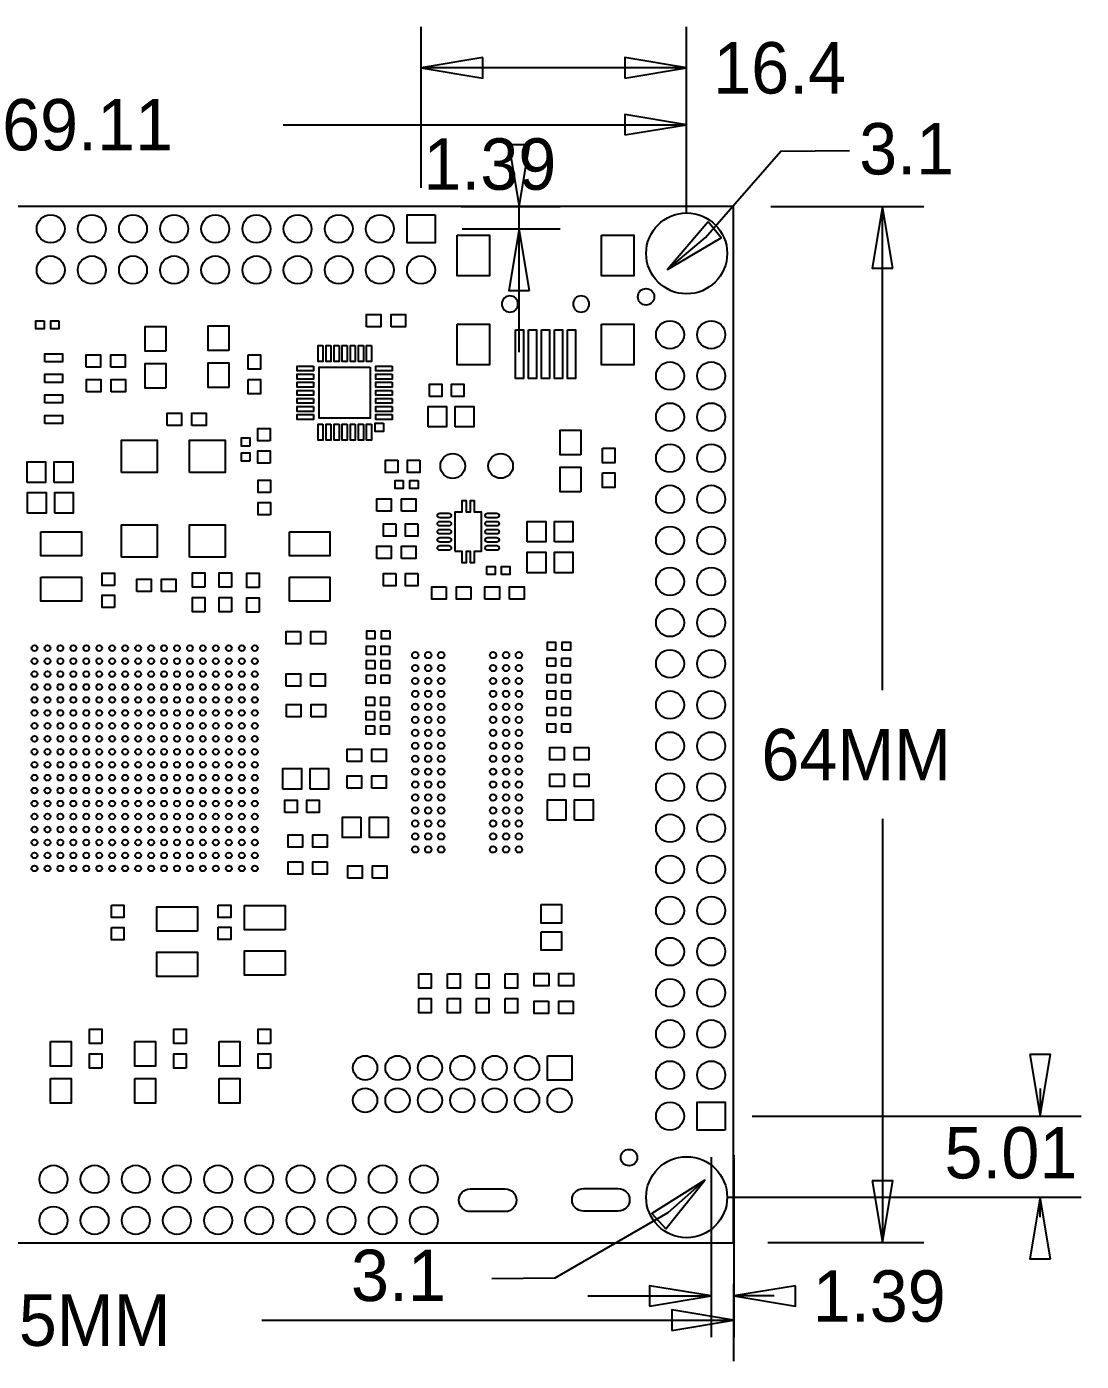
# Model space of a CAD drawing. Extents: x -192 to 44, y -199 to 2.
# Drawn here: x -127.6 to -62.5, y -192 to -109.6 of the extents above; entities that cross this region are included whole.
import ezdxf

# ---------------------------------------------------------------- set-up
doc = ezdxf.new("R2010")
doc.units = 0
doc.layers.add('1', color=6, linetype='CONTINUOUS')

msp = doc.modelspace()

# ---------------------------------------------------------------- linework, layer by layer
at = {"layer": '1'}
for points in [[(-103.24084, -119.54002), (-103.24084, -109.59592)], [(-86.8426, -121.0564), (-86.8426, -109.59592)], [(-86.8426, -112.13592), (-103.24084, -112.13592)], [(-87.58047, -112.13592), (-86.8426, -112.13592)], [(-86.8426, -121.0564), (-86.8426, -113.10874)], [(-111.75365, -115.64874), (-86.8426, -115.64874)], [(-88.033606, -124.58827), (-85.67928, -122.61342), (-81.02092, -117.27942), (-76.7842, -117.24894)], [(-100.76942, -120.70588), (-94.64294, -120.70588)], [(-97.18294, -122.04827), (-97.18294, -120.70588)], [(-81.64068, -120.70588), (-72.20712, -120.70588)], [(-74.74712, -150.58009), (-74.74712, -120.70588)], [(-100.70084, -122.08002), (-94.64294, -122.08002)], [(-97.18294, -129.70002), (-97.18294, -122.08002)], [(-74.74712, -158.51759), (-74.74712, -184.6961)], [(-65.02146, -175.17491), (-65.02146, -176.88306)], [(-82.78876, -176.88306), (-62.48146, -176.88306)], [(-85.32876, -179.42306), (-85.32876, -190.53048)], [(-83.93684, -179.2986), (-83.93684, -190.53048)], [(-85.71484, -180.826156), (-88.00084, -182.86222), (-94.98076, -186.8932), (-98.8695, -186.92368)], [(-84.3026, -181.8894), (-62.48146, -181.8894)], [(-65.02146, -183.11241), (-65.02146, -181.8894)], [(-81.83626, -184.6961), (-72.20712, -184.6961)], [(-83.95208, -187.2361), (-83.95208, -192.024)], [(-92.94876, -187.99048), (-85.32876, -187.99048)], [(-81.43367, -187.99048), (-83.93684, -187.99048)], [(-113.06937, -189.484), (-83.95208, -189.484)]]:
    msp.add_lwpolyline(points, dxfattribs=at)
for points in [[(-99.43084, -111.50092), (-103.24084, -112.13592), (-99.43084, -112.77092)], [(-90.6526, -112.77092), (-86.8426, -112.13592), (-90.6526, -111.50092)], [(-90.6526, -116.28374), (-86.8426, -115.64874), (-90.6526, -115.01374)], [(-97.81794, -116.89588), (-97.18294, -120.70588), (-96.54794, -116.89588)], [(-158.9532, -184.7088), (-83.953096, -184.7088), (-83.953096, -120.708674), (-158.9532, -120.708674)], [(-74.11212, -124.51588), (-74.74712, -120.70588), (-75.38212, -124.51588)], [(-102.37724, -121.21642), (-102.37724, -122.94362), (-104.10444, -122.94362), (-104.10444, -121.21642)], [(-85.522562, -121.6533), (-88.033606, -124.58827), (-84.70646, -122.62612)], [(-101.004878, -122.473339), (-99.004882, -122.473339), (-99.004882, -124.973461), (-101.004878, -124.973461)], [(-96.54794, -125.89002), (-97.18294, -122.08002), (-97.81794, -125.89002)], [(-92.104718, -122.473339), (-90.104722, -122.473339), (-90.104722, -124.973461), (-92.104718, -124.973461)], [(-126.50724, -127.75692), (-126.50724, -128.26492), (-127.01524, -128.26492), (-127.01524, -127.75692)], [(-125.59284, -127.75692), (-125.59284, -128.26492), (-126.10084, -128.26492), (-126.10084, -127.75692)], [(-106.6165, -128.139444), (-106.6165, -127.377444), (-105.7275, -127.377444), (-105.7275, -128.139444)], [(-105.0925, -128.139444), (-105.0925, -127.377444), (-104.2035, -127.377444), (-104.2035, -128.139444)], [(-118.999, -129.6289), (-120.269, -129.6289), (-120.269, -128.1049), (-118.999, -128.1049)], [(-115.1128, -129.6035), (-116.3828, -129.6035), (-116.3828, -128.0795), (-115.1128, -128.0795)], [(-101.004878, -127.973455), (-99.004882, -127.973455), (-99.004882, -130.473577), (-101.004878, -130.473577)], [(-97.404809, -128.323467), (-96.904683, -128.323467), (-96.904683, -131.323461), (-97.404809, -131.323461)], [(-96.604963, -128.323467), (-96.104837, -128.323467), (-96.104837, -131.323461), (-96.604963, -131.323461)], [(-95.804863, -128.323467), (-95.304737, -128.323467), (-95.304737, -131.323461), (-95.804863, -131.323461)], [(-95.004763, -128.323467), (-94.504637, -128.323467), (-94.504637, -131.323461), (-95.004763, -131.323461)], [(-94.204917, -128.323467), (-93.704791, -128.323467), (-93.704791, -131.323461), (-94.204917, -131.323461)], [(-92.104718, -127.973455), (-90.104722, -127.973455), (-90.104722, -130.473577), (-92.104718, -130.473577)], [(-109.300137, -129.276983), (-109.300137, -130.276981), (-109.600111, -130.276981), (-109.600111, -129.276983)], [(-108.800011, -129.276983), (-108.800011, -130.276981), (-109.099985, -130.276981), (-109.099985, -129.276983)], [(-108.300139, -129.276983), (-108.300139, -130.276981), (-108.600113, -130.276981), (-108.600113, -129.276983)], [(-107.800013, -129.276983), (-107.800013, -130.276981), (-108.099987, -130.276981), (-108.099987, -129.276983)], [(-107.299887, -129.276983), (-107.299887, -130.276981), (-107.599861, -130.276981), (-107.599861, -129.276983)], [(-106.800015, -129.276983), (-106.800015, -130.276981), (-107.099989, -130.276981), (-107.099989, -129.276983)], [(-106.299889, -129.276983), (-106.299889, -130.276981), (-106.599863, -130.276981), (-106.599863, -129.276983)], [(-126.467235, -130.295396), (-126.467235, -129.795524), (-125.367161, -129.795524), (-125.367161, -130.295396)], [(-123.91136, -130.615944), (-123.91136, -129.853944), (-123.02236, -129.853944), (-123.02236, -130.615944)], [(-122.38736, -130.615944), (-122.38736, -129.853944), (-121.49836, -129.853944), (-121.49836, -130.615944)], [(-113.919, -129.8575), (-113.157, -129.8575), (-113.157, -130.7465), (-113.919, -130.7465)], [(-118.999, -131.9149), (-120.269, -131.9149), (-120.269, -130.3909), (-118.999, -130.3909)], [(-115.1128, -131.8895), (-116.3828, -131.8895), (-116.3828, -130.3655), (-115.1128, -130.3655)], [(-109.880019, -130.556889), (-109.880019, -130.856863), (-110.880017, -130.856863), (-110.880017, -130.556889)], [(-109.880019, -131.057015), (-109.880019, -131.356989), (-110.880017, -131.356989), (-110.880017, -131.057015)], [(-106.374946, -130.631946), (-106.374946, -133.782054), (-109.525054, -133.782054), (-109.525054, -130.631946)], [(-105.019983, -130.556889), (-105.019983, -130.856863), (-106.019981, -130.856863), (-106.019981, -130.556889)], [(-105.019983, -131.057015), (-105.019983, -131.356989), (-106.019981, -131.356989), (-106.019981, -131.057015)], [(-126.467235, -131.565396), (-126.467235, -131.065524), (-125.367161, -131.065524), (-125.367161, -131.565396)], [(-123.89866, -132.142484), (-123.89866, -131.380484), (-123.00966, -131.380484), (-123.00966, -132.142484)], [(-122.37466, -132.142484), (-122.37466, -131.380484), (-121.48566, -131.380484), (-121.48566, -132.142484)], [(-113.919, -131.3815), (-113.157, -131.3815), (-113.157, -132.2705), (-113.919, -132.2705)], [(-109.880019, -131.556887), (-109.880019, -131.856861), (-110.880017, -131.856861), (-110.880017, -131.556887)], [(-105.019983, -131.556887), (-105.019983, -131.856861), (-106.019981, -131.856861), (-106.019981, -131.556887)], [(-102.72522, -132.43814), (-102.72522, -131.67614), (-101.96322, -131.67614), (-101.96322, -132.43814)], [(-101.35362, -132.43814), (-101.35362, -131.67614), (-100.59162, -131.67614), (-100.59162, -132.43814)], [(-126.467235, -132.835396), (-126.467235, -132.335524), (-125.367161, -132.335524), (-125.367161, -132.835396)], [(-109.880019, -132.057013), (-109.880019, -132.356987), (-110.880017, -132.356987), (-110.880017, -132.057013)], [(-109.880019, -132.557139), (-109.880019, -132.857113), (-110.880017, -132.857113), (-110.880017, -132.557139)], [(-105.019983, -132.057013), (-105.019983, -132.356987), (-106.019981, -132.356987), (-106.019981, -132.057013)], [(-105.019983, -132.557139), (-105.019983, -132.857113), (-106.019981, -132.857113), (-106.019981, -132.557139)], [(-118.90756, -134.22122), (-118.90756, -133.45922), (-118.01856, -133.45922), (-118.01856, -134.22122)], [(-117.38356, -134.22122), (-117.38356, -133.45922), (-116.49456, -133.45922), (-116.49456, -134.22122)], [(-109.880019, -133.057011), (-109.880019, -133.356985), (-110.880017, -133.356985), (-110.880017, -133.057011)], [(-105.019983, -133.057011), (-105.019983, -133.356985), (-106.019981, -133.356985), (-106.019981, -133.057011)], [(-102.80142, -134.31774), (-102.80142, -133.04774), (-101.65842, -133.04774), (-101.65842, -134.31774)], [(-101.12502, -134.31774), (-101.12502, -133.04774), (-99.98202, -133.04774), (-99.98202, -134.31774)], [(-126.467235, -134.105396), (-126.467235, -133.605524), (-125.367161, -133.605524), (-125.367161, -134.105396)], [(-109.880019, -133.557137), (-109.880019, -133.857111), (-110.880017, -133.857111), (-110.880017, -133.557137)], [(-109.300137, -134.137019), (-109.300137, -135.137017), (-109.600111, -135.137017), (-109.600111, -134.137019)], [(-108.800011, -134.137019), (-108.800011, -135.137017), (-109.099985, -135.137017), (-109.099985, -134.137019)], [(-108.300139, -134.137019), (-108.300139, -135.137017), (-108.600113, -135.137017), (-108.600113, -134.137019)], [(-107.800013, -134.137019), (-107.800013, -135.137017), (-108.099987, -135.137017), (-108.099987, -134.137019)], [(-107.299887, -134.137019), (-107.299887, -135.137017), (-107.599861, -135.137017), (-107.599861, -134.137019)], [(-106.800015, -134.137019), (-106.800015, -135.137017), (-107.099989, -135.137017), (-107.099989, -134.137019)], [(-106.299889, -134.137019), (-106.299889, -135.137017), (-106.599863, -135.137017), (-106.599863, -134.137019)], [(-105.5624, -134.0866), (-105.5624, -134.5946), (-106.0704, -134.5946), (-106.0704, -134.0866)], [(-105.019983, -133.557137), (-105.019983, -133.857111), (-106.019981, -133.857111), (-106.019981, -133.557137)], [(-121.727087, -137.126218), (-121.727087, -135.126222), (-119.527193, -135.126222), (-119.527193, -137.126218)], [(-117.527197, -137.126218), (-117.527197, -135.126222), (-115.327303, -135.126222), (-115.327303, -137.126218)], [(-113.80724, -135.50646), (-114.31524, -135.50646), (-114.31524, -134.99846), (-113.80724, -134.99846)], [(-112.55756, -135.1788), (-113.31956, -135.1788), (-113.31956, -134.4168), (-112.55756, -134.4168)], [(-93.37802, -136.0424), (-94.64802, -136.0424), (-94.64802, -134.5184), (-93.37802, -134.5184)], [(-113.80724, -136.42086), (-114.31524, -136.42086), (-114.31524, -135.91286), (-113.80724, -135.91286)], [(-112.55756, -136.5504), (-113.31956, -136.5504), (-113.31956, -135.7884), (-112.55756, -135.7884)], [(-92.03182, -135.636), (-91.26982, -135.636), (-91.26982, -136.525), (-92.03182, -136.525)], [(-127.559816, -137.746994), (-127.559816, -136.476994), (-126.416816, -136.476994), (-126.416816, -137.746994)], [(-125.883416, -137.746994), (-125.883416, -136.476994), (-124.740416, -136.476994), (-124.740416, -137.746994)], [(-104.67594, -136.3726), (-104.67594, -137.1346), (-105.43794, -137.1346), (-105.43794, -136.3726)], [(-103.30434, -136.3726), (-103.30434, -137.1346), (-104.06634, -137.1346), (-104.06634, -136.3726)], [(-93.37802, -138.3284), (-94.64802, -138.3284), (-94.64802, -136.8044), (-93.37802, -136.8044)], [(-112.53216, -138.3665), (-113.29416, -138.3665), (-113.29416, -137.6045), (-112.53216, -137.6045)], [(-104.33304, -137.6172), (-104.33304, -138.1252), (-104.84104, -138.1252), (-104.84104, -137.6172)], [(-103.41864, -137.6172), (-103.41864, -138.1252), (-103.92664, -138.1252), (-103.92664, -137.6172)], [(-92.03182, -137.16), (-91.26982, -137.16), (-91.26982, -138.049), (-92.03182, -138.049)], [(-127.531876, -139.644374), (-127.531876, -138.374374), (-126.388876, -138.374374), (-126.388876, -139.644374)], [(-125.855476, -139.644374), (-125.855476, -138.374374), (-124.712476, -138.374374), (-124.712476, -139.644374)], [(-112.53216, -139.7381), (-113.29416, -139.7381), (-113.29416, -138.9761), (-112.53216, -138.9761)], [(-105.97134, -139.518644), (-105.97134, -138.756644), (-105.08234, -138.756644), (-105.08234, -139.518644)], [(-104.44734, -139.518644), (-104.44734, -138.756644), (-103.55834, -138.756644), (-103.55834, -139.518644)], [(-101.149404, -141.987778), (-100.714302, -141.987778), (-100.714302, -142.687802), (-100.434394, -142.687802), (-100.434394, -141.987778), (-100.21443, -141.987778), (-100.21443, -142.687802), (-99.934522, -142.687802), (-99.934522, -141.987778), (-99.49942, -141.987778), (-99.49942, -139.587986), (-99.934522, -139.587986), (-99.934522, -138.887962), (-100.21443, -138.887962), (-100.21443, -139.587986), (-100.434394, -139.587986), (-100.434394, -138.887962), (-100.714302, -138.887962), (-100.714302, -139.587986), (-101.149404, -139.587986)], [(-126.703201, -140.78585), (-124.203079, -140.78585), (-124.203079, -142.285974), (-126.703201, -142.285974)], [(-121.727087, -142.366238), (-121.727087, -140.366242), (-119.527193, -140.366242), (-119.527193, -142.366238)], [(-117.527197, -142.366238), (-117.527197, -140.366242), (-115.327303, -140.366242), (-115.327303, -142.366238)], [(-111.361601, -140.78585), (-108.861479, -140.78585), (-108.861479, -142.285974), (-111.361601, -142.285974)], [(-104.80294, -140.3096), (-104.80294, -141.0716), (-105.56494, -141.0716), (-105.56494, -140.3096)], [(-103.43134, -140.3096), (-103.43134, -141.0716), (-104.19334, -141.0716), (-104.19334, -140.3096)], [(-96.68002, -141.41958), (-96.68002, -140.14958), (-95.53702, -140.14958), (-95.53702, -141.41958)], [(-95.00362, -141.41958), (-95.00362, -140.14958), (-93.86062, -140.14958), (-93.86062, -141.41958)], [(-105.97134, -142.439644), (-105.97134, -141.677644), (-105.08234, -141.677644), (-105.08234, -142.439644)], [(-104.44734, -142.439644), (-104.44734, -141.677644), (-103.55834, -141.677644), (-103.55834, -142.439644)], [(-96.68002, -143.32458), (-96.68002, -142.05458), (-95.53702, -142.05458), (-95.53702, -143.32458)], [(-95.00362, -143.32458), (-95.00362, -142.05458), (-93.86062, -142.05458), (-93.86062, -143.32458)], [(-122.15876, -144.10182), (-122.92076, -144.10182), (-122.92076, -143.33982), (-122.15876, -143.33982)], [(-116.589556, -144.2085), (-117.351556, -144.2085), (-117.351556, -143.3195), (-116.589556, -143.3195)], [(-114.938556, -144.2085), (-115.700556, -144.2085), (-115.700556, -143.3195), (-114.938556, -143.3195)], [(-113.229136, -144.2339), (-113.991136, -144.2339), (-113.991136, -143.3449), (-113.229136, -143.3449)], [(-104.80294, -143.3576), (-104.80294, -144.1196), (-105.56494, -144.1196), (-105.56494, -143.3576)], [(-103.43134, -143.3576), (-103.43134, -144.1196), (-104.19334, -144.1196), (-104.19334, -143.3576)], [(-99.17938, -143.4338), (-99.17938, -142.9258), (-98.67138, -142.9258), (-98.67138, -143.4338)], [(-98.26498, -143.4338), (-98.26498, -142.9258), (-97.75698, -142.9258), (-97.75698, -143.4338)], [(-126.703201, -143.585946), (-124.203079, -143.585946), (-124.203079, -145.08607), (-126.703201, -145.08607)], [(-120.7897, -144.471644), (-120.7897, -143.709644), (-119.9007, -143.709644), (-119.9007, -144.471644)], [(-119.2657, -144.471644), (-119.2657, -143.709644), (-118.3767, -143.709644), (-118.3767, -144.471644)], [(-111.361601, -143.585946), (-108.861479, -143.585946), (-108.861479, -145.08607), (-111.361601, -145.08607)], [(-101.6889, -144.194276), (-101.6889, -144.956276), (-102.5779, -144.956276), (-102.5779, -144.194276)], [(-100.1649, -144.194276), (-100.1649, -144.956276), (-101.0539, -144.956276), (-101.0539, -144.194276)], [(-99.29368, -144.954244), (-99.29368, -144.192244), (-98.40468, -144.192244), (-98.40468, -144.954244)], [(-97.76968, -144.954244), (-97.76968, -144.192244), (-96.88068, -144.192244), (-96.88068, -144.954244)], [(-122.15876, -145.47342), (-122.92076, -145.47342), (-122.92076, -144.71142), (-122.15876, -144.71142)], [(-116.589556, -145.7325), (-117.351556, -145.7325), (-117.351556, -144.8435), (-116.589556, -144.8435)], [(-114.938556, -145.7325), (-115.700556, -145.7325), (-115.700556, -144.8435), (-114.938556, -144.8435)], [(-113.229136, -145.7579), (-113.991136, -145.7579), (-113.991136, -144.8689), (-113.229136, -144.8689)], [(-110.67034, -146.955256), (-110.67034, -147.717256), (-111.55934, -147.717256), (-111.55934, -146.955256)], [(-109.14634, -146.955256), (-109.14634, -147.717256), (-110.03534, -147.717256), (-110.03534, -146.955256)], [(-106.08564, -146.90344), (-106.08564, -147.41144), (-106.59364, -147.41144), (-106.59364, -146.90344)], [(-105.17124, -146.90344), (-105.17124, -147.41144), (-105.67924, -147.41144), (-105.67924, -146.90344)], [(-106.10088, -147.86102), (-106.10088, -148.36902), (-106.60888, -148.36902), (-106.60888, -147.86102)], [(-105.18648, -147.86102), (-105.18648, -148.36902), (-105.69448, -148.36902), (-105.69448, -147.86102)], [(-95.44304, -148.11248), (-95.44304, -147.60448), (-94.93504, -147.60448), (-94.93504, -148.11248)], [(-94.52864, -148.11248), (-94.52864, -147.60448), (-94.02064, -147.60448), (-94.02064, -148.11248)], [(-106.10088, -148.75002), (-106.10088, -149.25802), (-106.60888, -149.25802), (-106.60888, -148.75002)], [(-105.18648, -148.75002), (-105.18648, -149.25802), (-105.69448, -149.25802), (-105.69448, -148.75002)], [(-95.4532, -149.098), (-95.4532, -148.59), (-94.9452, -148.59), (-94.9452, -149.098)], [(-94.5388, -149.098), (-94.5388, -148.59), (-94.0308, -148.59), (-94.0308, -149.098)], [(-111.57458, -150.328884), (-111.57458, -149.566884), (-110.68558, -149.566884), (-110.68558, -150.328884)], [(-110.05058, -150.328884), (-110.05058, -149.566884), (-109.16158, -149.566884), (-109.16158, -150.328884)], [(-106.10088, -149.63902), (-106.10088, -150.14702), (-106.60888, -150.14702), (-106.60888, -149.63902)], [(-105.18648, -149.63902), (-105.18648, -150.14702), (-105.69448, -150.14702), (-105.69448, -149.63902)], [(-95.4532, -150.114), (-95.4532, -149.606), (-94.9452, -149.606), (-94.9452, -150.114)], [(-94.5388, -150.114), (-94.5388, -149.606), (-94.0308, -149.606), (-94.0308, -150.114)], [(-95.4532, -151.13), (-95.4532, -150.622), (-94.9452, -150.622), (-94.9452, -151.13)], [(-94.5388, -151.13), (-94.5388, -150.622), (-94.0308, -150.622), (-94.0308, -151.13)], [(-111.55426, -152.226264), (-111.55426, -151.464264), (-110.66526, -151.464264), (-110.66526, -152.226264)], [(-110.03026, -152.226264), (-110.03026, -151.464264), (-109.14126, -151.464264), (-109.14126, -152.226264)], [(-106.1212, -151.003), (-106.1212, -151.511), (-106.6292, -151.511), (-106.6292, -151.003)], [(-105.2068, -151.003), (-105.2068, -151.511), (-105.7148, -151.511), (-105.7148, -151.003)], [(-95.4532, -152.146), (-95.4532, -151.638), (-94.9452, -151.638), (-94.9452, -152.146)], [(-94.5388, -152.146), (-94.5388, -151.638), (-94.0308, -151.638), (-94.0308, -152.146)], [(-106.1212, -151.892), (-106.1212, -152.4), (-106.6292, -152.4), (-106.6292, -151.892)], [(-105.2068, -151.892), (-105.2068, -152.4), (-105.7148, -152.4), (-105.7148, -151.892)], [(-106.1212, -152.781), (-106.1212, -153.289), (-106.6292, -153.289), (-106.6292, -152.781)], [(-105.2068, -152.781), (-105.2068, -153.289), (-105.7148, -153.289), (-105.7148, -152.781)], [(-95.4532, -153.162), (-95.4532, -152.654), (-94.9452, -152.654), (-94.9452, -153.162)], [(-94.5388, -153.162), (-94.5388, -152.654), (-94.0308, -152.654), (-94.0308, -153.162)], [(-94.39656, -154.115516), (-94.39656, -154.877516), (-95.28556, -154.877516), (-95.28556, -154.115516)], [(-92.87256, -154.115516), (-92.87256, -154.877516), (-93.76156, -154.877516), (-93.76156, -154.115516)], [(-107.80268, -154.982164), (-107.80268, -154.220164), (-106.91368, -154.220164), (-106.91368, -154.982164)], [(-106.27868, -154.982164), (-106.27868, -154.220164), (-105.38968, -154.220164), (-105.38968, -154.982164)], [(-111.76762, -156.6799), (-111.76762, -155.4099), (-110.62462, -155.4099), (-110.62462, -156.6799)], [(-110.09122, -156.6799), (-110.09122, -155.4099), (-108.94822, -155.4099), (-108.94822, -156.6799)], [(-94.39656, -155.766516), (-94.39656, -156.528516), (-95.28556, -156.528516), (-95.28556, -155.766516)], [(-92.87256, -155.766516), (-92.87256, -156.528516), (-93.76156, -156.528516), (-93.76156, -155.766516)], [(-107.80268, -156.633164), (-107.80268, -155.871164), (-106.91368, -155.871164), (-106.91368, -156.633164)], [(-106.27868, -156.633164), (-106.27868, -155.871164), (-105.38968, -155.871164), (-105.38968, -156.633164)], [(-111.65332, -158.12008), (-111.65332, -157.35808), (-110.89132, -157.35808), (-110.89132, -158.12008)], [(-110.28172, -158.12008), (-110.28172, -157.35808), (-109.51972, -157.35808), (-109.51972, -158.12008)], [(-95.4405, -158.60776), (-95.4405, -157.33776), (-94.2975, -157.33776), (-94.2975, -158.60776)], [(-93.7641, -158.60776), (-93.7641, -157.33776), (-92.6211, -157.33776), (-92.6211, -158.60776)], [(-106.95178, -158.40964), (-106.95178, -159.67964), (-108.09478, -159.67964), (-108.09478, -158.40964)], [(-105.27538, -158.40964), (-105.27538, -159.67964), (-106.41838, -159.67964), (-106.41838, -158.40964)], [(-110.5535, -159.515556), (-110.5535, -160.277556), (-111.4425, -160.277556), (-111.4425, -159.515556)], [(-109.0295, -159.515556), (-109.0295, -160.277556), (-109.9185, -160.277556), (-109.9185, -159.515556)], [(-110.5535, -161.166556), (-110.5535, -161.928556), (-111.4425, -161.928556), (-111.4425, -161.166556)], [(-109.0295, -161.166556), (-109.0295, -161.928556), (-109.9185, -161.928556), (-109.9185, -161.166556)], [(-107.7595, -162.175444), (-107.7595, -161.413444), (-106.8705, -161.413444), (-106.8705, -162.175444)], [(-106.2355, -162.175444), (-106.2355, -161.413444), (-105.3465, -161.413444), (-105.3465, -162.175444)], [(-122.35688, -163.86048), (-121.59488, -163.86048), (-121.59488, -164.62248), (-122.35688, -164.62248)], [(-117.040279, -165.448234), (-119.540401, -165.448234), (-119.540401, -163.94811), (-117.040279, -163.94811)], [(-115.75288, -163.84524), (-114.99088, -163.84524), (-114.99088, -164.60724), (-115.75288, -164.60724)], [(-111.627539, -165.379654), (-114.127661, -165.379654), (-114.127661, -163.87953), (-111.627539, -163.87953)], [(-95.8342, -163.81984), (-94.5642, -163.81984), (-94.5642, -164.96284), (-95.8342, -164.96284)], [(-122.35688, -165.23208), (-121.59488, -165.23208), (-121.59488, -165.99408), (-122.35688, -165.99408)], [(-115.75288, -165.21684), (-114.99088, -165.21684), (-114.99088, -165.97884), (-115.75288, -165.97884)], [(-95.8342, -165.49624), (-94.5642, -165.49624), (-94.5642, -166.63924), (-95.8342, -166.63924)], [(-117.040279, -168.24833), (-119.540401, -168.24833), (-119.540401, -166.748206), (-117.040279, -166.748206)], [(-111.627539, -168.17975), (-114.127661, -168.17975), (-114.127661, -166.679626), (-111.627539, -166.679626)], [(-103.374444, -168.0845), (-102.612444, -168.0845), (-102.612444, -168.9735), (-103.374444, -168.9735)], [(-101.596444, -168.0845), (-100.834444, -168.0845), (-100.834444, -168.9735), (-101.596444, -168.9735)], [(-99.818444, -168.0845), (-99.056444, -168.0845), (-99.056444, -168.9735), (-99.818444, -168.9735)], [(-98.040444, -168.0845), (-97.278444, -168.0845), (-97.278444, -168.9735), (-98.040444, -168.9735)], [(-95.35922, -168.067736), (-95.35922, -168.829736), (-96.24822, -168.829736), (-96.24822, -168.067736)], [(-93.83522, -168.067736), (-93.83522, -168.829736), (-94.72422, -168.829736), (-94.72422, -168.067736)], [(-103.374444, -169.6085), (-102.612444, -169.6085), (-102.612444, -170.4975), (-103.374444, -170.4975)], [(-101.596444, -169.6085), (-100.834444, -169.6085), (-100.834444, -170.4975), (-101.596444, -170.4975)], [(-99.818444, -169.6085), (-99.056444, -169.6085), (-99.056444, -170.4975), (-99.818444, -170.4975)], [(-98.040444, -169.6085), (-97.278444, -169.6085), (-97.278444, -170.4975), (-98.040444, -170.4975)], [(-95.369126, -169.782236), (-95.369126, -170.544236), (-96.258126, -170.544236), (-96.258126, -169.782236)], [(-93.845126, -169.782236), (-93.845126, -170.544236), (-94.734126, -170.544236), (-94.734126, -169.782236)], [(-122.939556, -172.4025), (-123.701556, -172.4025), (-123.701556, -171.5135), (-122.939556, -171.5135)], [(-117.732556, -172.4025), (-118.494556, -172.4025), (-118.494556, -171.5135), (-117.732556, -171.5135)], [(-112.525556, -172.4025), (-113.287556, -172.4025), (-113.287556, -171.5135), (-112.525556, -171.5135)], [(-126.111, -172.2755), (-124.841, -172.2755), (-124.841, -173.7995), (-126.111, -173.7995)], [(-122.939556, -173.9265), (-123.701556, -173.9265), (-123.701556, -173.0375), (-122.939556, -173.0375)], [(-120.904, -172.2755), (-119.634, -172.2755), (-119.634, -173.7995), (-120.904, -173.7995)], [(-117.732556, -173.9265), (-118.494556, -173.9265), (-118.494556, -173.0375), (-117.732556, -173.0375)], [(-115.697, -172.2755), (-114.427, -172.2755), (-114.427, -173.7995), (-115.697, -173.7995)], [(-112.525556, -173.9265), (-113.287556, -173.9265), (-113.287556, -173.0375), (-112.525556, -173.0375)], [(-65.65646, -173.07306), (-65.02146, -176.88306), (-64.38646, -173.07306)], [(-95.441262, -173.151038), (-93.941138, -173.151038), (-93.941138, -174.651162), (-95.441262, -174.651162)], [(-126.111, -174.5615), (-124.841, -174.5615), (-124.841, -176.0855), (-126.111, -176.0855)], [(-120.904, -174.5615), (-119.634, -174.5615), (-119.634, -176.0855), (-120.904, -176.0855)], [(-115.697, -174.5615), (-114.427, -174.5615), (-114.427, -176.0855), (-115.697, -176.0855)], [(-84.46516, -177.74666), (-86.19236, -177.74666), (-86.19236, -176.01946), (-84.46516, -176.01946)], [(-88.137746, -183.834278), (-85.71484, -180.826156), (-88.982296, -182.886096)], [(-75.38212, -180.8861), (-74.74712, -184.6961), (-74.11212, -180.8861)], [(-64.38646, -185.6994), (-65.02146, -181.8894), (-65.65646, -185.6994)], [(-89.13876, -188.62548), (-85.32876, -187.99048), (-89.13876, -187.35548)], [(-80.12684, -187.35548), (-83.93684, -187.99048), (-80.12684, -188.62548)], [(-87.76208, -190.119), (-83.95208, -189.484), (-87.76208, -188.849)]]:
    msp.add_lwpolyline(points, close=True, dxfattribs=at)
for points in [[(-97.255838, -126.723394, 1), (-98.25355, -126.723394, 1)], [(-92.85605, -126.723394, 1), (-93.853762, -126.723394, 1)], [(-102.084378, -139.647803), (-101.514402, -139.647803, -1), (-101.514402, -139.927965), (-102.084378, -139.927965, -1)], [(-99.134422, -139.647803), (-98.564446, -139.647803, -1), (-98.564446, -139.927965), (-99.134422, -139.927965, -1)], [(-102.084378, -140.147675), (-101.514402, -140.147675, -1), (-101.514402, -140.427837), (-102.084378, -140.427837, -1)], [(-102.084378, -140.647801), (-101.514402, -140.647801, -1), (-101.514402, -140.927963), (-102.084378, -140.927963, -1)], [(-99.134422, -140.147675), (-98.564446, -140.147675, -1), (-98.564446, -140.427837), (-99.134422, -140.427837, -1)], [(-99.134422, -140.647801), (-98.564446, -140.647801, -1), (-98.564446, -140.927963), (-99.134422, -140.927963, -1)], [(-102.084378, -141.147927), (-101.514402, -141.147927, -1), (-101.514402, -141.428089), (-102.084378, -141.428089, -1)], [(-102.084378, -141.647799), (-101.514402, -141.647799, -1), (-101.514402, -141.927961), (-102.084378, -141.927961, -1)], [(-99.134422, -141.147927), (-98.564446, -141.147927, -1), (-98.564446, -141.428089), (-99.134422, -141.428089, -1)], [(-99.134422, -141.647799), (-98.564446, -141.647799, -1), (-98.564446, -141.927961), (-99.134422, -141.927961, -1)], [(-98.04781, -182.775606), (-100.203762, -182.775606, -1), (-100.203762, -181.375558), (-98.04781, -181.375558, -1)], [(-91.06281, -182.750206), (-93.218762, -182.750206, -1), (-93.218762, -181.350158), (-91.06281, -181.350158, -1)]]:
    msp.add_lwpolyline(points, format="xyb", close=True, dxfattribs=at)
for centre, radius in [((-86.8426, -123.5964), 2.499995), ((-126.10084, -122.08002), 0.8636), ((-123.56084, -122.08002), 0.8636), ((-121.02084, -122.08002), 0.8636), ((-118.48084, -122.08002), 0.8636), ((-115.94084, -122.08002), 0.8636), ((-113.40084, -122.08002), 0.8636), ((-110.86084, -122.08002), 0.8636), ((-108.32084, -122.08002), 0.8636), ((-105.78084, -122.08002), 0.8636), ((-126.10084, -124.62002), 0.8636), ((-123.56084, -124.62002), 0.8636), ((-121.02084, -124.62002), 0.8636), ((-118.48084, -124.62002), 0.8636), ((-115.94084, -124.62002), 0.8636), ((-113.40084, -124.62002), 0.8636), ((-110.86084, -124.62002), 0.8636), ((-108.32084, -124.62002), 0.8636), ((-105.78084, -124.62002), 0.8636), ((-103.24084, -124.62002), 0.8636), ((-89.34704, -126.27864), 0.508), ((-87.86876, -128.62306), 0.8636), ((-85.32876, -128.62306), 0.8636), ((-87.86876, -131.16306), 0.8636), ((-85.32876, -131.16306), 0.8636), ((-87.86876, -133.70306), 0.8636), ((-85.32876, -133.70306), 0.8636), ((-101.28504, -136.7282), 0.762), ((-98.32594, -136.72566), 0.762), ((-87.86876, -136.24306), 0.8636), ((-85.32876, -136.24306), 0.8636), ((-87.86876, -138.78306), 0.8636), ((-85.32876, -138.78306), 0.8636), ((-87.86876, -141.32306), 0.8636), ((-85.32876, -141.32306), 0.8636), ((-87.86876, -143.86306), 0.8636), ((-85.32876, -143.86306), 0.8636), ((-87.86876, -146.40306), 0.8636), ((-85.32876, -146.40306), 0.8636), ((-127.103632, -147.978368), 0.179959), ((-126.303532, -147.978368), 0.179959), ((-125.503432, -147.978368), 0.179959), ((-124.703586, -147.978368), 0.179959), ((-123.903486, -147.978368), 0.179959), ((-123.10364, -147.978368), 0.179959), ((-122.30354, -147.978368), 0.179959), ((-121.50344, -147.978368), 0.179959), ((-120.703594, -147.978368), 0.179959), ((-119.903494, -147.978368), 0.179959), ((-119.103648, -147.978368), 0.179959), ((-118.303548, -147.978368), 0.179959), ((-117.503448, -147.978368), 0.179959), ((-116.703602, -147.978368), 0.179959), ((-115.903502, -147.978368), 0.179959), ((-115.103656, -147.978368), 0.179959), ((-114.303556, -147.978368), 0.179959), ((-113.503456, -147.978368), 0.179959), ((-103.5939, -148.406612), 0.200025), ((-102.7938, -148.406612), 0.200025), ((-101.993954, -148.406612), 0.200025), ((-98.793808, -148.406612), 0.200025), ((-97.993962, -148.406612), 0.200025), ((-97.193862, -148.406612), 0.200025), ((-87.86876, -148.94306), 0.8636), ((-85.32876, -148.94306), 0.8636), ((-127.103632, -148.778468), 0.179959), ((-126.303532, -148.778468), 0.179959), ((-125.503432, -148.778468), 0.179959), ((-124.703586, -148.778468), 0.179959), ((-123.903486, -148.778468), 0.179959), ((-123.10364, -148.778468), 0.179959), ((-122.30354, -148.778468), 0.179959), ((-121.50344, -148.778468), 0.179959), ((-120.703594, -148.778468), 0.179959), ((-119.903494, -148.778468), 0.179959), ((-119.103648, -148.778468), 0.179959), ((-118.303548, -148.778468), 0.179959), ((-117.503448, -148.778468), 0.179959), ((-116.703602, -148.778468), 0.179959), ((-115.903502, -148.778468), 0.179959), ((-115.103656, -148.778468), 0.179959), ((-114.303556, -148.778468), 0.179959), ((-113.503456, -148.778468), 0.179959), ((-103.5939, -149.206712), 0.200025), ((-102.7938, -149.206712), 0.200025), ((-101.993954, -149.206712), 0.200025), ((-98.793808, -149.206712), 0.200025), ((-97.993962, -149.206712), 0.200025), ((-97.193862, -149.206712), 0.200025), ((-127.103632, -149.578568), 0.179959), ((-126.303532, -149.578568), 0.179959), ((-125.503432, -149.578568), 0.179959), ((-124.703586, -149.578568), 0.179959), ((-123.903486, -149.578568), 0.179959), ((-123.10364, -149.578568), 0.179959), ((-122.30354, -149.578568), 0.179959), ((-121.50344, -149.578568), 0.179959), ((-120.703594, -149.578568), 0.179959), ((-119.903494, -149.578568), 0.179959), ((-119.103648, -149.578568), 0.179959), ((-118.303548, -149.578568), 0.179959), ((-117.503448, -149.578568), 0.179959), ((-116.703602, -149.578568), 0.179959), ((-115.903502, -149.578568), 0.179959), ((-115.103656, -149.578568), 0.179959), ((-114.303556, -149.578568), 0.179959), ((-113.503456, -149.578568), 0.179959), ((-103.5939, -150.006558), 0.200025), ((-102.7938, -150.006558), 0.200025), ((-101.993954, -150.006558), 0.200025), ((-98.793808, -150.006558), 0.200025), ((-97.993962, -150.006558), 0.200025), ((-97.193862, -150.006558), 0.200025), ((-127.103632, -150.378414), 0.179959), ((-126.303532, -150.378414), 0.179959), ((-125.503432, -150.378414), 0.179959), ((-124.703586, -150.378414), 0.179959), ((-123.903486, -150.378414), 0.179959), ((-123.10364, -150.378414), 0.179959), ((-122.30354, -150.378414), 0.179959), ((-121.50344, -150.378414), 0.179959), ((-120.703594, -150.378414), 0.179959), ((-119.903494, -150.378414), 0.179959), ((-119.103648, -150.378414), 0.179959), ((-118.303548, -150.378414), 0.179959), ((-117.503448, -150.378414), 0.179959), ((-116.703602, -150.378414), 0.179959), ((-115.903502, -150.378414), 0.179959), ((-115.103656, -150.378414), 0.179959), ((-114.303556, -150.378414), 0.179959), ((-113.503456, -150.378414), 0.179959), ((-103.5939, -150.806658), 0.200025), ((-102.7938, -150.806658), 0.200025), ((-101.993954, -150.806658), 0.200025), ((-98.793808, -150.806658), 0.200025), ((-97.993962, -150.806658), 0.200025), ((-97.193862, -150.806658), 0.200025), ((-87.86876, -151.48306), 0.8636), ((-85.32876, -151.48306), 0.8636), ((-127.103632, -151.178514), 0.179959), ((-126.303532, -151.178514), 0.179959), ((-125.503432, -151.178514), 0.179959), ((-124.703586, -151.178514), 0.179959), ((-123.903486, -151.178514), 0.179959), ((-123.10364, -151.178514), 0.179959), ((-122.30354, -151.178514), 0.179959), ((-121.50344, -151.178514), 0.179959), ((-120.703594, -151.178514), 0.179959), ((-119.903494, -151.178514), 0.179959), ((-119.103648, -151.178514), 0.179959), ((-118.303548, -151.178514), 0.179959), ((-117.503448, -151.178514), 0.179959), ((-116.703602, -151.178514), 0.179959), ((-115.903502, -151.178514), 0.179959), ((-115.103656, -151.178514), 0.179959), ((-114.303556, -151.178514), 0.179959), ((-113.503456, -151.178514), 0.179959), ((-103.5939, -151.606504), 0.200025), ((-102.7938, -151.606504), 0.200025), ((-101.993954, -151.606504), 0.200025), ((-98.793808, -151.606504), 0.200025), ((-97.993962, -151.606504), 0.200025), ((-97.193862, -151.606504), 0.200025), ((-127.103632, -151.97836), 0.179959), ((-126.303532, -151.97836), 0.179959), ((-125.503432, -151.97836), 0.179959), ((-124.703586, -151.97836), 0.179959), ((-123.903486, -151.97836), 0.179959), ((-123.10364, -151.97836), 0.179959), ((-122.30354, -151.97836), 0.179959), ((-121.50344, -151.97836), 0.179959), ((-120.703594, -151.97836), 0.179959), ((-119.903494, -151.97836), 0.179959), ((-119.103648, -151.97836), 0.179959), ((-118.303548, -151.97836), 0.179959), ((-117.503448, -151.97836), 0.179959), ((-116.703602, -151.97836), 0.179959), ((-115.903502, -151.97836), 0.179959), ((-115.103656, -151.97836), 0.179959), ((-114.303556, -151.97836), 0.179959), ((-113.503456, -151.97836), 0.179959), ((-103.5939, -152.406604), 0.200025), ((-102.7938, -152.406604), 0.200025), ((-101.993954, -152.406604), 0.200025), ((-98.793808, -152.406604), 0.200025), ((-97.993962, -152.406604), 0.200025), ((-97.193862, -152.406604), 0.200025), ((-127.103632, -152.77846), 0.179959), ((-126.303532, -152.77846), 0.179959), ((-125.503432, -152.77846), 0.179959), ((-124.703586, -152.77846), 0.179959), ((-123.903486, -152.77846), 0.179959), ((-123.10364, -152.77846), 0.179959), ((-122.30354, -152.77846), 0.179959), ((-121.50344, -152.77846), 0.179959), ((-120.703594, -152.77846), 0.179959), ((-119.903494, -152.77846), 0.179959), ((-119.103648, -152.77846), 0.179959), ((-118.303548, -152.77846), 0.179959), ((-117.503448, -152.77846), 0.179959), ((-116.703602, -152.77846), 0.179959), ((-115.903502, -152.77846), 0.179959), ((-115.103656, -152.77846), 0.179959), ((-114.303556, -152.77846), 0.179959), ((-113.503456, -152.77846), 0.179959), ((-103.5939, -153.206704), 0.200025), ((-102.7938, -153.206704), 0.200025), ((-101.993954, -153.206704), 0.200025), ((-98.793808, -153.206704), 0.200025), ((-97.993962, -153.206704), 0.200025), ((-97.193862, -153.206704), 0.200025), ((-87.86876, -154.02306), 0.8636), ((-85.32876, -154.02306), 0.8636), ((-127.103632, -153.57856), 0.179959), ((-126.303532, -153.57856), 0.179959), ((-125.503432, -153.57856), 0.179959), ((-124.703586, -153.57856), 0.179959), ((-123.903486, -153.57856), 0.179959), ((-123.10364, -153.57856), 0.179959), ((-122.30354, -153.57856), 0.179959), ((-121.50344, -153.57856), 0.179959), ((-120.703594, -153.57856), 0.179959), ((-119.903494, -153.57856), 0.179959), ((-119.103648, -153.57856), 0.179959), ((-118.303548, -153.57856), 0.179959), ((-117.503448, -153.57856), 0.179959), ((-116.703602, -153.57856), 0.179959), ((-115.903502, -153.57856), 0.179959), ((-115.103656, -153.57856), 0.179959), ((-114.303556, -153.57856), 0.179959), ((-113.503456, -153.57856), 0.179959), ((-103.5939, -154.00655), 0.200025), ((-102.7938, -154.00655), 0.200025), ((-101.993954, -154.00655), 0.200025), ((-98.793808, -154.00655), 0.200025), ((-97.993962, -154.00655), 0.200025), ((-97.193862, -154.00655), 0.200025), ((-127.103632, -154.378406), 0.179959), ((-126.303532, -154.378406), 0.179959), ((-125.503432, -154.378406), 0.179959), ((-124.703586, -154.378406), 0.179959), ((-123.903486, -154.378406), 0.179959), ((-123.10364, -154.378406), 0.179959), ((-122.30354, -154.378406), 0.179959), ((-121.50344, -154.378406), 0.179959), ((-120.703594, -154.378406), 0.179959), ((-119.903494, -154.378406), 0.179959), ((-119.103648, -154.378406), 0.179959), ((-118.303548, -154.378406), 0.179959), ((-117.503448, -154.378406), 0.179959), ((-116.703602, -154.378406), 0.179959), ((-115.903502, -154.378406), 0.179959), ((-115.103656, -154.378406), 0.179959), ((-114.303556, -154.378406), 0.179959), ((-113.503456, -154.378406), 0.179959), ((-103.5939, -154.80665), 0.200025), ((-102.7938, -154.80665), 0.200025), ((-101.993954, -154.80665), 0.200025), ((-98.793808, -154.80665), 0.200025), ((-97.993962, -154.80665), 0.200025), ((-97.193862, -154.80665), 0.200025), ((-127.103632, -155.178506), 0.179959), ((-126.303532, -155.178506), 0.179959), ((-125.503432, -155.178506), 0.179959), ((-124.703586, -155.178506), 0.179959), ((-123.903486, -155.178506), 0.179959), ((-123.10364, -155.178506), 0.179959), ((-122.30354, -155.178506), 0.179959), ((-121.50344, -155.178506), 0.179959), ((-120.703594, -155.178506), 0.179959), ((-119.903494, -155.178506), 0.179959), ((-119.103648, -155.178506), 0.179959), ((-118.303548, -155.178506), 0.179959), ((-117.503448, -155.178506), 0.179959), ((-116.703602, -155.178506), 0.179959), ((-115.903502, -155.178506), 0.179959), ((-115.103656, -155.178506), 0.179959), ((-114.303556, -155.178506), 0.179959), ((-113.503456, -155.178506), 0.179959), ((-103.5939, -155.606496), 0.200025), ((-102.7938, -155.606496), 0.200025), ((-101.993954, -155.606496), 0.200025), ((-98.793808, -155.606496), 0.200025), ((-97.993962, -155.606496), 0.200025), ((-97.193862, -155.606496), 0.200025), ((-87.86876, -156.56306), 0.8636), ((-85.32876, -156.56306), 0.8636), ((-127.103632, -155.978352), 0.179959), ((-127.103632, -156.778452), 0.179959), ((-126.303532, -155.978352), 0.179959), ((-126.303532, -156.778452), 0.179959), ((-125.503432, -155.978352), 0.179959), ((-125.503432, -156.778452), 0.179959), ((-124.703586, -155.978352), 0.179959), ((-124.703586, -156.778452), 0.179959), ((-123.903486, -155.978352), 0.179959), ((-123.903486, -156.778452), 0.179959), ((-123.10364, -155.978352), 0.179959), ((-123.10364, -156.778452), 0.179959), ((-122.30354, -155.978352), 0.179959), ((-122.30354, -156.778452), 0.179959), ((-121.50344, -155.978352), 0.179959), ((-121.50344, -156.778452), 0.179959), ((-120.703594, -155.978352), 0.179959), ((-120.703594, -156.778452), 0.179959), ((-119.903494, -155.978352), 0.179959), ((-119.903494, -156.778452), 0.179959), ((-119.103648, -155.978352), 0.179959), ((-119.103648, -156.778452), 0.179959), ((-118.303548, -155.978352), 0.179959), ((-118.303548, -156.778452), 0.179959), ((-117.503448, -155.978352), 0.179959), ((-117.503448, -156.778452), 0.179959), ((-116.703602, -155.978352), 0.179959), ((-116.703602, -156.778452), 0.179959), ((-115.903502, -155.978352), 0.179959), ((-115.903502, -156.778452), 0.179959), ((-115.103656, -155.978352), 0.179959), ((-115.103656, -156.778452), 0.179959), ((-114.303556, -155.978352), 0.179959), ((-114.303556, -156.778452), 0.179959), ((-113.503456, -155.978352), 0.179959), ((-113.503456, -156.778452), 0.179959), ((-103.5939, -156.406596), 0.200025), ((-102.7938, -156.406596), 0.200025), ((-101.993954, -156.406596), 0.200025), ((-98.793808, -156.406596), 0.200025), ((-97.993962, -156.406596), 0.200025), ((-97.193862, -156.406596), 0.200025), ((-127.103632, -157.578552), 0.179959), ((-126.303532, -157.578552), 0.179959), ((-125.503432, -157.578552), 0.179959), ((-124.703586, -157.578552), 0.179959), ((-123.903486, -157.578552), 0.179959), ((-123.10364, -157.578552), 0.179959), ((-122.30354, -157.578552), 0.179959), ((-121.50344, -157.578552), 0.179959), ((-120.703594, -157.578552), 0.179959), ((-119.903494, -157.578552), 0.179959), ((-119.103648, -157.578552), 0.179959), ((-118.303548, -157.578552), 0.179959), ((-117.503448, -157.578552), 0.179959), ((-116.703602, -157.578552), 0.179959), ((-115.903502, -157.578552), 0.179959), ((-115.103656, -157.578552), 0.179959), ((-114.303556, -157.578552), 0.179959), ((-113.503456, -157.578552), 0.179959), ((-103.5939, -157.206696), 0.200025), ((-102.7938, -157.206696), 0.200025), ((-101.993954, -157.206696), 0.200025), ((-98.793808, -157.206696), 0.200025), ((-97.993962, -157.206696), 0.200025), ((-97.193862, -157.206696), 0.200025), ((-127.103632, -158.378398), 0.179959), ((-126.303532, -158.378398), 0.179959), ((-125.503432, -158.378398), 0.179959), ((-124.703586, -158.378398), 0.179959), ((-123.903486, -158.378398), 0.179959), ((-123.10364, -158.378398), 0.179959), ((-122.30354, -158.378398), 0.179959), ((-121.50344, -158.378398), 0.179959), ((-120.703594, -158.378398), 0.179959), ((-119.903494, -158.378398), 0.179959), ((-119.103648, -158.378398), 0.179959), ((-118.303548, -158.378398), 0.179959), ((-117.503448, -158.378398), 0.179959), ((-116.703602, -158.378398), 0.179959), ((-115.903502, -158.378398), 0.179959), ((-115.103656, -158.378398), 0.179959), ((-114.303556, -158.378398), 0.179959), ((-113.503456, -158.378398), 0.179959), ((-103.5939, -158.006542), 0.200025), ((-102.7938, -158.006542), 0.200025), ((-101.993954, -158.006542), 0.200025), ((-98.793808, -158.006542), 0.200025), ((-97.993962, -158.006542), 0.200025), ((-97.193862, -158.006542), 0.200025), ((-87.86876, -159.10306), 0.8636), ((-85.32876, -159.10306), 0.8636), ((-127.103632, -159.178498), 0.179959), ((-126.303532, -159.178498), 0.179959), ((-125.503432, -159.178498), 0.179959), ((-124.703586, -159.178498), 0.179959), ((-123.903486, -159.178498), 0.179959), ((-123.10364, -159.178498), 0.179959), ((-122.30354, -159.178498), 0.179959), ((-121.50344, -159.178498), 0.179959), ((-120.703594, -159.178498), 0.179959), ((-119.903494, -159.178498), 0.179959), ((-119.103648, -159.178498), 0.179959), ((-118.303548, -159.178498), 0.179959), ((-117.503448, -159.178498), 0.179959), ((-116.703602, -159.178498), 0.179959), ((-115.903502, -159.178498), 0.179959), ((-115.103656, -159.178498), 0.179959), ((-114.303556, -159.178498), 0.179959), ((-113.503456, -159.178498), 0.179959), ((-103.5939, -158.806642), 0.200025), ((-102.7938, -158.806642), 0.200025), ((-101.993954, -158.806642), 0.200025), ((-98.793808, -158.806642), 0.200025), ((-97.993962, -158.806642), 0.200025), ((-97.193862, -158.806642), 0.200025), ((-127.103632, -159.978344), 0.179959), ((-126.303532, -159.978344), 0.179959), ((-125.503432, -159.978344), 0.179959), ((-124.703586, -159.978344), 0.179959), ((-123.903486, -159.978344), 0.179959), ((-123.10364, -159.978344), 0.179959), ((-122.30354, -159.978344), 0.179959), ((-121.50344, -159.978344), 0.179959), ((-120.703594, -159.978344), 0.179959), ((-119.903494, -159.978344), 0.179959), ((-119.103648, -159.978344), 0.179959), ((-118.303548, -159.978344), 0.179959), ((-117.503448, -159.978344), 0.179959), ((-116.703602, -159.978344), 0.179959), ((-115.903502, -159.978344), 0.179959), ((-115.103656, -159.978344), 0.179959), ((-114.303556, -159.978344), 0.179959), ((-113.503456, -159.978344), 0.179959), ((-103.5939, -159.606488), 0.200025), ((-102.7938, -159.606488), 0.200025), ((-101.993954, -159.606488), 0.200025), ((-98.793808, -159.606488), 0.200025), ((-97.993962, -159.606488), 0.200025), ((-97.193862, -159.606488), 0.200025), ((-127.103632, -160.778444), 0.179959), ((-126.303532, -160.778444), 0.179959), ((-125.503432, -160.778444), 0.179959), ((-124.703586, -160.778444), 0.179959), ((-123.903486, -160.778444), 0.179959), ((-123.10364, -160.778444), 0.179959), ((-122.30354, -160.778444), 0.179959), ((-121.50344, -160.778444), 0.179959), ((-120.703594, -160.778444), 0.179959), ((-119.903494, -160.778444), 0.179959), ((-119.103648, -160.778444), 0.179959), ((-118.303548, -160.778444), 0.179959), ((-117.503448, -160.778444), 0.179959), ((-116.703602, -160.778444), 0.179959), ((-115.903502, -160.778444), 0.179959), ((-115.103656, -160.778444), 0.179959), ((-114.303556, -160.778444), 0.179959), ((-113.503456, -160.778444), 0.179959), ((-103.5939, -160.406588), 0.200025), ((-102.7938, -160.406588), 0.200025), ((-101.993954, -160.406588), 0.200025), ((-98.793808, -160.406588), 0.200025), ((-97.993962, -160.406588), 0.200025), ((-97.193862, -160.406588), 0.200025), ((-127.103632, -161.578544), 0.179959), ((-126.303532, -161.578544), 0.179959), ((-125.503432, -161.578544), 0.179959), ((-124.703586, -161.578544), 0.179959), ((-123.903486, -161.578544), 0.179959), ((-123.10364, -161.578544), 0.179959), ((-122.30354, -161.578544), 0.179959), ((-121.50344, -161.578544), 0.179959), ((-120.703594, -161.578544), 0.179959), ((-119.903494, -161.578544), 0.179959), ((-119.103648, -161.578544), 0.179959), ((-118.303548, -161.578544), 0.179959), ((-117.503448, -161.578544), 0.179959), ((-116.703602, -161.578544), 0.179959), ((-115.903502, -161.578544), 0.179959), ((-115.103656, -161.578544), 0.179959), ((-114.303556, -161.578544), 0.179959), ((-113.503456, -161.578544), 0.179959), ((-87.86876, -161.64306), 0.8636), ((-85.32876, -161.64306), 0.8636), ((-87.86876, -164.18306), 0.8636), ((-85.32876, -164.18306), 0.8636), ((-87.86876, -166.72306), 0.8636), ((-85.32876, -166.72306), 0.8636), ((-87.86876, -169.26306), 0.8636), ((-85.32876, -169.26306), 0.8636), ((-87.86876, -171.80306), 0.8636), ((-85.32876, -171.80306), 0.8636), ((-106.691176, -173.9011), 0.750062), ((-104.69118, -173.9011), 0.750062), ((-102.691184, -173.9011), 0.750062), ((-100.691188, -173.9011), 0.750062), ((-98.691192, -173.9011), 0.750062), ((-96.691196, -173.9011), 0.750062), ((-87.86876, -174.34306), 0.8636), ((-85.32876, -174.34306), 0.8636), ((-106.691176, -175.901096), 0.750062), ((-104.69118, -175.901096), 0.750062), ((-102.691184, -175.901096), 0.750062), ((-100.691188, -175.901096), 0.750062), ((-98.691192, -175.901096), 0.750062), ((-96.691196, -175.901096), 0.750062), ((-94.6912, -175.901096), 0.750062), ((-87.86876, -176.88306), 0.8636), ((-90.3986, -179.44084), 0.508), ((-86.8426, -181.8894), 2.499995), ((-125.92812, -180.78196), 0.8636), ((-123.38812, -180.78196), 0.8636), ((-120.84812, -180.78196), 0.8636), ((-118.30812, -180.78196), 0.8636), ((-115.76812, -180.78196), 0.8636), ((-113.22812, -180.78196), 0.8636), ((-110.68812, -180.78196), 0.8636), ((-108.14812, -180.78196), 0.8636), ((-105.60812, -180.78196), 0.8636), ((-103.06812, -180.78196), 0.8636), ((-125.92812, -183.32196), 0.8636), ((-123.38812, -183.32196), 0.8636), ((-120.84812, -183.32196), 0.8636), ((-118.30812, -183.32196), 0.8636), ((-115.76812, -183.32196), 0.8636), ((-113.22812, -183.32196), 0.8636), ((-110.68812, -183.32196), 0.8636), ((-108.14812, -183.32196), 0.8636), ((-105.60812, -183.32196), 0.8636), ((-103.06812, -183.32196), 0.8636)]:
    msp.add_circle(centre, radius, dxfattribs=at)

# ---------------------------------------------------------------- texts
at = {"layer": '1', "width": 0.992}
for s, p in [('16.4', (-85.19922, -113.72342)), ('69.11', (-129.0955, -117.23624)), ('3.1', (-76.18984, -118.72214)), ('1.39', (-103.08844, -119.66702)), ('64MM', (-82.22742, -156.13634)), ('5.01', (-70.92696, -180.73116)), ('3.1', (-107.56138, -188.3029)), ('1.39', (-79.05242, -189.57798)), ('75MM', (-130.41122, -191.0715))]:
    msp.add_text(s, height=3.175, dxfattribs=at).set_placement(p)

doc.saveas('drawing.dxf')
